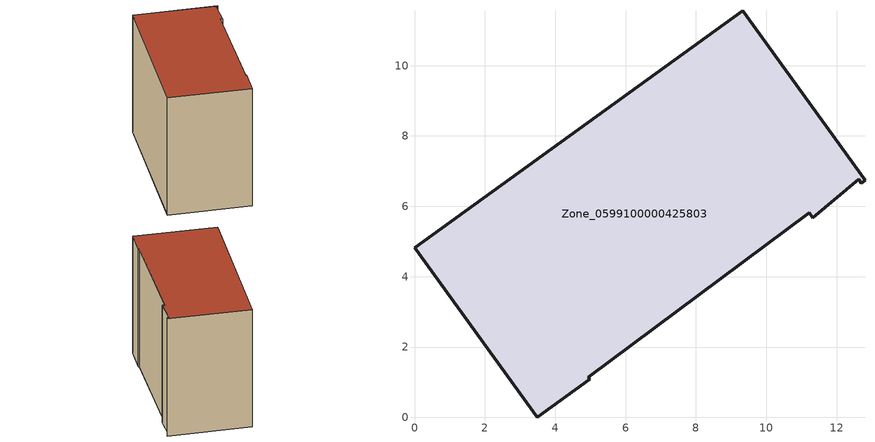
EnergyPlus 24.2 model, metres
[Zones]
Zone_0599100000425803
 floor ground (C_G): 11.22,5.82 4.94,1.14 4.98,1.08 3.48,0 0,4.82 9.33,11.56 12.81,6.74 12.7,6.66 12.63,6.76 11.32,5.68 z0
 wall outside (C_F): 12.81,6.74 9.33,11.56 0,4.82 3.48,0 4.98,1.08 4.94,1.14 11.22,5.82 11.32,5.68 12.63,6.76 12.7,6.66 12.81,6.74 z0:9.33
 roof outside (C_R): 12.7,6.66 12.81,6.74 9.33,11.56 0,4.82 3.48,0 4.98,1.08 4.94,1.14 11.22,5.82 11.32,5.68 12.63,6.76 z9.33
[BUILDING]
Pand.0599100000425803: North Axis=0; Terrain=City; Loads Convergence Tolerance Value=0.04; Temperature Convergence Tolerance Value=0.4; Solar Distribution=FullExterior; Maximum Number of Warmup Days=25; Minimum Number of Warmup Days=1
[Site:Location]
Rotterdam.The.Hague.AP_ZH_NLD Design_Conditions: Latitude=51.96; Longitude=4.45; Time Zone=1; Elevation=-4.5
[SITE:GROUNDTEMPERATURE:BUILDINGSURFACE]
18, 18, 18, 18, 18, 18, 18, 18, 18, 18, 18, 18
[MATERIAL] Thermal Absorptance=0.9; Solar Absorptance=0.7; Visible Absorptance=0.7
Name | Roughness | Thickness | Conductivity | Density | Specific Heat
G.TC.2006-2014 | MediumSmooth | 0.15 | 0.06 | 540 | 1210
F.TC.2006-2014 | Rough | 0.3 | 0.12 | 1920 | 840
R.TC.2006-2014 | MediumRough | 0.2 | 0.08 | 1500 | 1000
[CONSTRUCTION]
C_G: G.TC.2006-2014
C_F: F.TC.2006-2014
C_R: R.TC.2006-2014
[ZONE]
Zone_0599100000425803: Type=1; Multiplier=1; Ceiling Height=Autocalculate; Volume=Autocalculate; Floor Area=autocalculate; Part of Total Floor Area=Yes
[ZONEINFILTRATION:DESIGNFLOWRATE]
Infil_Zone_0599100000425803: Zone or ZoneList or Space or SpaceList=Zone_0599100000425803; Schedule=AlwaysOn; Design Flow Rate Calculation Method=Flow/Area; Flow Rate per Floor Area=0.0015; Constant Term Coefficient=1; Temperature Term Coefficient=0; Velocity Term Coefficient=0; Velocity Squared Term Coefficient=0
[HVACTEMPLATE:ZONE:IDEALLOADSAIRSYSTEM]
Zone_0599100000425803: Maximum Heating Supply Air Temperature=50; Minimum Cooling Supply Air Temperature=13; Maximum Heating Supply Air Humidity Ratio=0.0156; Minimum Cooling Supply Air Humidity Ratio=0.0077; Heating Limit=NoLimit; Cooling Limit=NoLimit; Dehumidification Control Type=ConstantSensibleHeatRatio; Cooling Sensible Heat Ratio=0.7; Dehumidification Setpoint=60; Humidification Control Type=None; Humidification Setpoint=30; Outdoor Air Method=None; Outdoor Air Flow Rate per Person=0.00944; Outdoor Air Flow Rate per Zone Floor Area=0; Outdoor Air Flow Rate per Zone=0; Demand Controlled Ventilation Type=None; Outdoor Air Economizer Type=NoEconomizer; Heat Recovery Type=None; Sensible Heat Recovery Effectiveness=0.7; Latent Heat Recovery Effectiveness=0.65
[ZONECONTROL:THERMOSTAT]
ThermostatControl_Zone_0599100000425803: Zone or ZoneList=Zone_0599100000425803; Control Type Schedule=DualSetpointControlType; Control 1=Thermostat_Zone_0599100000425803; Temperature Difference Between Cutout And Setpoint=0
[THERMOSTATSETPOINT:DUALSETPOINT]
Thermostat_Zone_0599100000425803: Heating Setpoint Temperature Schedule=HeatingSetpoint_Zone_0599100000425803; Cooling Setpoint Temperature Schedule=CoolingSetpoint_Zone_0599100000425803
[SCHEDULE:COMPACT]
HeatingSetpoint_Zone_0599100000425803: Through: 12/31, For: AllDays, Until: 24:00, 21
CoolingSetpoint_Zone_0599100000425803: Through: 12/31, For: AllDays, Until: 24:00, 24
DualSetpointControlType: Through: 12/31, For: AllDays, Until: 24:00, 4
AlwaysOn: Through: 12/31, For: AllDays, Until: 24:00, 1
